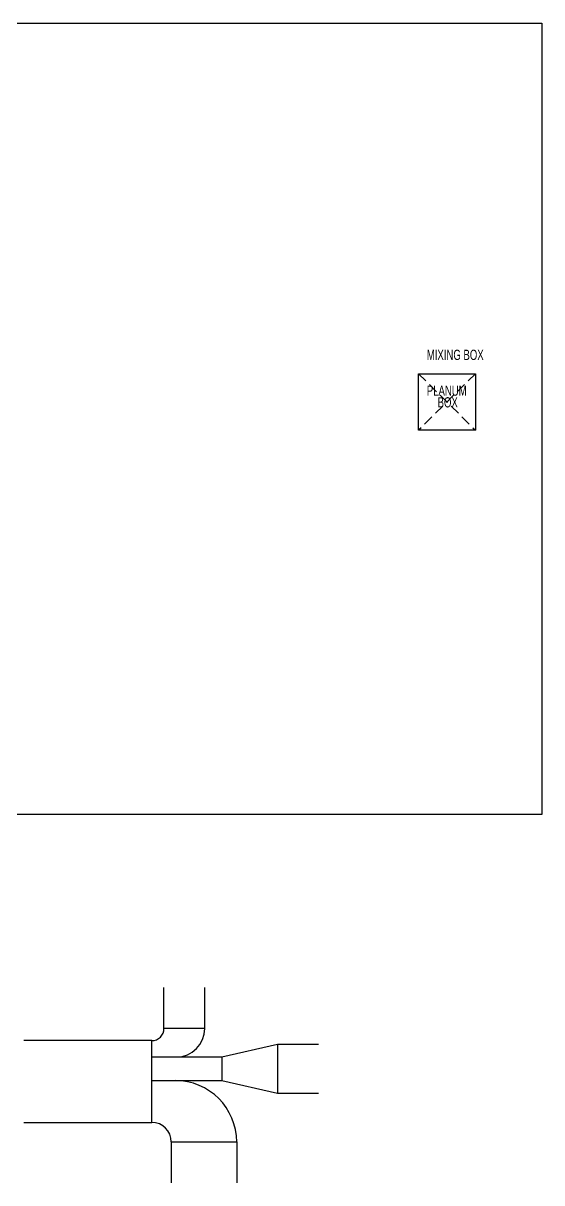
# Model space of a CAD drawing. Header units: millimetres. Extents: x -21221 to 1625077, y -149981 to 356550.
# Drawn here: x 1014364 to 1027048, y 167640 to 196027 of the extents above; entities that cross this region are included whole.
import ezdxf
from ezdxf.enums import TextEntityAlignment as Align

# ---------------------------------------------------------------- set-up
doc = ezdxf.new("R2010")
doc.units = ezdxf.units.MM
doc.header["$LTSCALE"] = 1000
doc.header["$MEASUREMENT"] = 0
doc.linetypes.add('HIDDEN', pattern=[0.375, 0.25, -0.125])
doc.layers.get('0').update_dxf_attribs({"linetype": 'CONTINUOUS'})
for name, color, linetype in [('12- EQUIPMENT HVAC', 12, 'CONTINUOUS'), ('3- SUPPLY DUCT', 3, 'CONTINUOUS'), ('M-SRD', 4, 'CONTINUOUS')]:
    doc.layers.add(name, color=color, linetype=linetype)
doc.styles.add('TEXT-P', font='stencil.shx', dxfattribs={"height": 0.3})

msp = doc.modelspace()

# ---------------------------------------------------------------- linework, layer by layer
msp.add_lwpolyline([(1002616.3, 196027.3), (1027048.4, 196027.3), (1027048.4, 176655), (1002616.3, 176655)], close=True)
at = {"layer": '3- SUPPLY DUCT', "color": 33, "linetype": 'HIDDEN'}
for p, q in [((1025424.4, 187447.4), (1024032.5, 186064.2)), ((1024032.5, 187447.4), (1025424.4, 186064.2))]:
    msp.add_line(p, q, dxfattribs=at)
at = {"layer": '3- SUPPLY DUCT', "linetype": 'Continuous'}
msp.add_lwpolyline([(1025424.4, 187447.4), (1025424.4, 186064.2), (1024032.5, 186064.2), (1024032.5, 187447.4)], close=True, dxfattribs=at)
at = {"layer": 'M-SRD'}
for p, q in [((1017807.4, 171420.5), (1017807.4, 172420.5)), ((1018807.4, 171420.5), (1018807.4, 172420.5)), ((1018807.4, 171420.5), (1017807.4, 171420.5)), ((1017507.4, 171120.5), (1014377.1, 171120.5)), ((1017507.4, 169120.5), (1017507.4, 171120.5)), ((1019219.4, 170720.5), (1020583.4, 171032.5)), ((1020583.4, 171032.5), (1021583.4, 171032.5)), ((1020583.4, 171032.5), (1020583.4, 169832.5)), ((1017507.4, 170720.5), (1019219.4, 170720.5)), ((1019219.4, 170720.5), (1019219.4, 170144.5)), ((1017507.4, 170144.5), (1019219.4, 170144.5)), ((1019219.4, 170144.5), (1020583.4, 169832.5)), ((1020583.4, 169832.5), (1021583.4, 169832.5)), ((1014377.1, 169120.5), (1017507.4, 169120.5)), ((1017987.4, 168640.5), (1019587.4, 168640.5)), ((1017987.4, 168640.5), (1017987.4, 167640.5)), ((1019587.4, 168640.5), (1019587.4, 167640.5))]:
    msp.add_line(p, q, dxfattribs=at)
for centre, radius, start, end in [((1017507.4, 171420.5), 300, 270, 0), ((1018107.4, 171420.5), 700, 270, 0), ((1018083.4, 168640.5), 1504, 0, 90), ((1017507.4, 168640.5), 480, 0, 90)]:
    msp.add_arc(centre, radius, start, end, dxfattribs=at)

# ---------------------------------------------------------------- texts
at = {"layer": '12- EQUIPMENT HVAC', "color": 4, "style": 'TEXT-P', "width": 0.7}
for s, p in [('MIXING BOX', (1024235.6, 187708.8)), ('PLANUM', (1024235.6, 186832.9)), ('BOX', (1024499.9, 186546.7))]:
    msp.add_text(s, height=250, dxfattribs=at).set_placement(p, align=Align.BOTTOM_LEFT)

doc.saveas('drawing.dxf')
